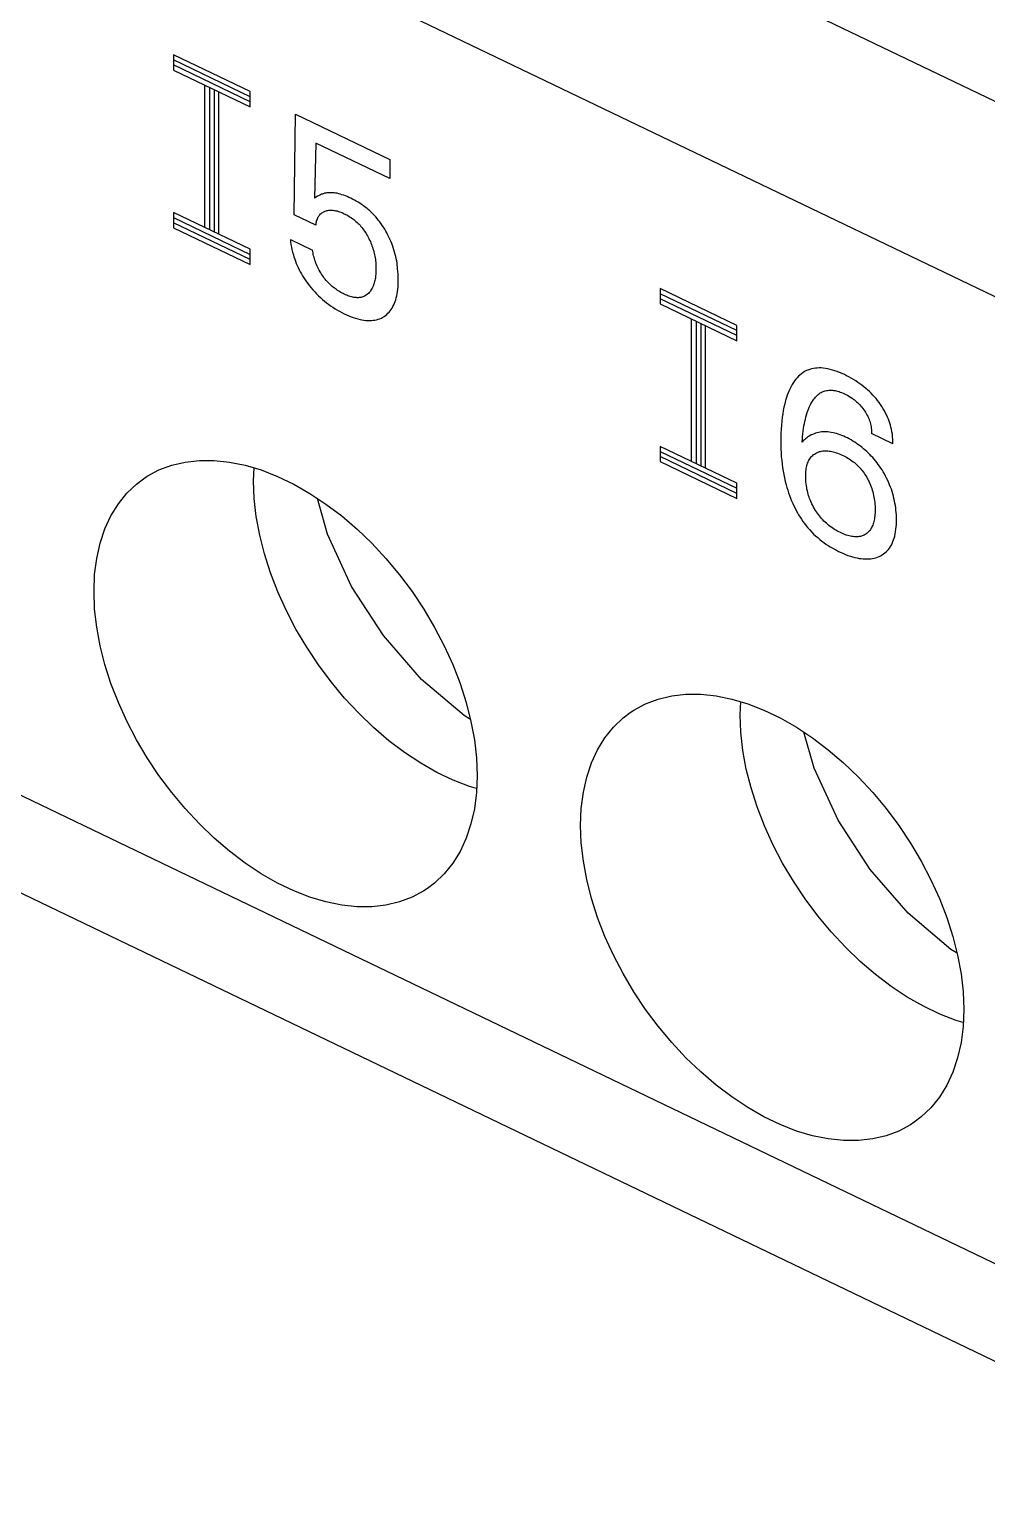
# Model space of a CAD drawing. Extents: x 0 to 420, y 0 to 297.
# Drawn here: x 196.3 to 203.98, y 180.69 to 192.42 of the extents above; entities that cross this region are included whole.
import ezdxf

# ---------------------------------------------------------------- set-up
doc = ezdxf.new("R2010")
doc.units = 0
doc.header["$LTSCALE"] = 23.1
doc.layers.add('40000_ISO', color=7, linetype='CONTINUOUS')

msp = doc.modelspace()

# ---------------------------------------------------------------- linework, layer by layer
at = {"layer": '40000_ISO', "color": 7, "linetype": 'CONTINUOUS'}
for p, q in [((221.798, 183.304), (168.387, 208.978)), ((221.158, 182.044), (167.747, 207.718)), ((221.158, 174.287), (167.747, 199.961)), ((220.838, 173.657), (167.427, 199.331)), ((197.457, 192.212), (197.457, 192.089)), ((198.072, 191.916), (197.457, 192.212)), ((198.072, 191.875), (197.457, 192.171)), ((198.072, 191.834), (197.457, 192.13)), ((197.457, 192.089), (198.072, 191.794)), ((197.707, 191.969), (197.707, 190.826)), ((197.746, 191.951), (197.746, 190.808)), ((197.784, 191.932), (197.784, 190.789)), ((197.822, 190.771), (197.822, 191.914)), ((198.072, 191.794), (198.072, 191.916)), ((198.425, 190.927), (198.436, 191.734)), ((198.436, 191.734), (199.192, 191.37)), ((198.6, 191.503), (198.589, 191.062)), ((199.192, 191.218), (198.6, 191.503)), ((199.192, 191.37), (199.192, 191.218)), ((198.602, 191.069), (198.589, 191.062)), ((198.614, 191.077), (198.602, 191.069)), ((198.626, 191.083), (198.614, 191.077)), ((198.638, 191.089), (198.626, 191.083)), ((198.645, 191.092), (198.638, 191.089)), ((198.652, 191.094), (198.645, 191.092)), ((198.659, 191.097), (198.652, 191.094)), ((198.669, 191.1), (198.659, 191.097)), ((198.679, 191.102), (198.669, 191.1)), ((198.689, 191.104), (198.679, 191.102)), ((198.7, 191.105), (198.689, 191.104)), ((198.711, 191.105), (198.7, 191.105)), ((198.722, 191.105), (198.711, 191.105)), ((198.734, 191.105), (198.722, 191.105)), ((198.746, 191.104), (198.734, 191.105)), ((198.758, 191.102), (198.746, 191.104)), ((198.771, 191.1), (198.758, 191.102)), ((198.783, 191.097), (198.771, 191.1)), ((198.796, 191.093), (198.783, 191.097)), ((198.809, 191.089), (198.796, 191.093)), ((198.823, 191.085), (198.809, 191.089)), ((198.837, 191.079), (198.823, 191.085)), ((198.851, 191.074), (198.837, 191.079)), ((198.865, 191.067), (198.851, 191.074)), ((198.879, 191.061), (198.865, 191.067)), ((198.894, 191.054), (198.879, 191.061)), ((198.909, 191.046), (198.894, 191.054)), ((198.923, 191.038), (198.909, 191.046)), ((198.938, 191.029), (198.923, 191.038)), ((197.457, 190.946), (197.457, 190.824)), ((198.072, 190.651), (197.457, 190.946)), ((198.6, 190.843), (198.425, 190.927)), ((198.619, 190.91), (198.623, 190.916)), ((198.623, 190.916), (198.627, 190.923)), ((198.627, 190.923), (198.632, 190.928)), ((198.632, 190.928), (198.637, 190.934)), ((198.637, 190.934), (198.643, 190.939)), ((198.643, 190.939), (198.648, 190.943)), ((198.648, 190.943), (198.655, 190.947)), ((198.655, 190.947), (198.661, 190.951)), ((198.661, 190.951), (198.668, 190.954)), ((198.668, 190.954), (198.675, 190.957)), ((198.675, 190.957), (198.682, 190.959)), ((198.682, 190.959), (198.689, 190.961)), ((198.689, 190.961), (198.696, 190.962)), ((198.696, 190.962), (198.704, 190.964)), ((198.704, 190.964), (198.711, 190.964)), ((198.711, 190.964), (198.719, 190.965)), ((198.719, 190.965), (198.727, 190.965)), ((198.727, 190.965), (198.736, 190.964)), ((198.736, 190.964), (198.744, 190.963)), ((198.744, 190.963), (198.753, 190.962)), ((198.753, 190.962), (198.761, 190.96)), ((198.761, 190.96), (198.77, 190.958)), ((198.77, 190.958), (198.78, 190.955)), ((198.78, 190.955), (198.789, 190.952)), ((198.789, 190.952), (198.799, 190.949)), ((198.799, 190.949), (198.808, 190.945)), ((198.808, 190.945), (198.818, 190.941)), ((198.818, 190.941), (198.827, 190.936)), ((198.827, 190.936), (198.837, 190.931)), ((198.837, 190.931), (198.847, 190.926)), ((198.847, 190.926), (198.857, 190.921)), ((198.857, 190.921), (198.866, 190.915)), ((198.952, 191.02), (198.938, 191.029)), ((198.967, 191.011), (198.952, 191.02)), ((198.981, 191), (198.967, 191.011)), ((198.995, 190.99), (198.981, 191)), ((199.008, 190.98), (198.995, 190.99)), ((199.02, 190.969), (199.008, 190.98)), ((199.033, 190.958), (199.02, 190.969)), ((199.045, 190.947), (199.033, 190.958)), ((199.057, 190.935), (199.045, 190.947)), ((199.069, 190.922), (199.057, 190.935)), ((199.08, 190.91), (199.069, 190.922)), ((197.457, 190.905), (198.072, 190.61)), ((198.072, 190.569), (197.457, 190.864)), ((197.457, 190.824), (198.072, 190.528)), ((198.6, 190.843), (198.601, 190.853)), ((198.601, 190.853), (198.602, 190.862)), ((198.602, 190.862), (198.604, 190.871)), ((198.604, 190.871), (198.606, 190.879)), ((198.606, 190.879), (198.609, 190.888)), ((198.609, 190.888), (198.612, 190.896)), ((198.612, 190.896), (198.615, 190.903)), ((198.615, 190.903), (198.619, 190.91)), ((198.866, 190.915), (198.876, 190.909)), ((198.876, 190.909), (198.885, 190.903)), ((198.885, 190.903), (198.895, 190.896)), ((198.895, 190.896), (198.904, 190.889)), ((198.904, 190.889), (198.913, 190.882)), ((198.913, 190.882), (198.921, 190.875)), ((198.921, 190.875), (198.93, 190.867)), ((198.93, 190.867), (198.938, 190.859)), ((198.938, 190.859), (198.946, 190.851)), ((198.946, 190.851), (198.954, 190.843)), ((198.954, 190.843), (198.961, 190.834)), ((198.961, 190.834), (198.969, 190.826)), ((198.969, 190.826), (198.976, 190.816)), ((198.976, 190.816), (198.983, 190.807)), ((198.983, 190.807), (198.99, 190.797)), ((199.092, 190.897), (199.08, 190.91)), ((199.103, 190.883), (199.092, 190.897)), ((199.113, 190.87), (199.103, 190.883)), ((199.123, 190.856), (199.113, 190.87)), ((199.133, 190.841), (199.123, 190.856)), ((199.143, 190.827), (199.133, 190.841)), ((199.152, 190.812), (199.143, 190.827)), ((199.161, 190.797), (199.152, 190.812)), ((198.395, 190.73), (198.397, 190.71)), ((198.395, 190.73), (198.574, 190.644)), ((198.397, 190.71), (198.4, 190.689)), ((198.4, 190.689), (198.404, 190.669)), ((198.99, 190.797), (198.996, 190.788)), ((198.996, 190.788), (199.003, 190.778)), ((199.003, 190.778), (199.009, 190.768)), ((199.009, 190.768), (199.014, 190.758)), ((199.014, 190.758), (199.02, 190.747)), ((199.02, 190.747), (199.026, 190.736)), ((199.026, 190.736), (199.031, 190.725)), ((199.031, 190.725), (199.037, 190.713)), ((199.037, 190.713), (199.042, 190.702)), ((199.042, 190.702), (199.046, 190.69)), ((199.046, 190.69), (199.05, 190.679)), ((199.169, 190.782), (199.161, 190.797)), ((199.178, 190.765), (199.169, 190.782)), ((199.186, 190.749), (199.178, 190.765)), ((199.194, 190.732), (199.186, 190.749)), ((199.201, 190.715), (199.194, 190.732)), ((199.208, 190.698), (199.201, 190.715)), ((199.214, 190.681), (199.208, 190.698)), ((198.072, 190.528), (198.072, 190.651)), ((198.404, 190.669), (198.408, 190.648)), ((198.408, 190.648), (198.413, 190.627)), ((198.413, 190.627), (198.419, 190.606)), ((198.419, 190.606), (198.424, 190.589)), ((198.424, 190.589), (198.43, 190.572)), ((198.43, 190.572), (198.436, 190.555)), ((198.575, 190.633), (198.574, 190.644)), ((198.577, 190.622), (198.575, 190.633)), ((198.579, 190.61), (198.577, 190.622)), ((198.582, 190.599), (198.579, 190.61)), ((198.585, 190.587), (198.582, 190.599)), ((198.588, 190.575), (198.585, 190.587)), ((198.592, 190.564), (198.588, 190.575)), ((199.05, 190.679), (199.054, 190.667)), ((199.054, 190.667), (199.058, 190.655)), ((199.058, 190.655), (199.062, 190.643)), ((199.062, 190.643), (199.065, 190.631)), ((199.065, 190.631), (199.068, 190.619)), ((199.068, 190.619), (199.071, 190.607)), ((199.071, 190.607), (199.073, 190.595)), ((199.073, 190.595), (199.075, 190.583)), ((199.075, 190.583), (199.077, 190.57)), ((199.077, 190.57), (199.079, 190.557)), ((199.22, 190.664), (199.214, 190.681)), ((199.226, 190.646), (199.22, 190.664)), ((199.231, 190.628), (199.226, 190.646)), ((199.236, 190.61), (199.231, 190.628)), ((199.24, 190.592), (199.236, 190.61)), ((199.244, 190.574), (199.24, 190.592)), ((199.248, 190.557), (199.244, 190.574)), ((198.436, 190.555), (198.443, 190.538)), ((198.443, 190.538), (198.45, 190.521)), ((198.45, 190.521), (198.458, 190.504)), ((198.458, 190.504), (198.466, 190.487)), ((198.466, 190.487), (198.475, 190.471)), ((198.475, 190.471), (198.484, 190.454)), ((198.484, 190.454), (198.493, 190.438)), ((198.596, 190.552), (198.592, 190.564)), ((198.6, 190.54), (198.596, 190.552)), ((198.605, 190.528), (198.6, 190.54)), ((198.61, 190.516), (198.605, 190.528)), ((198.616, 190.504), (198.61, 190.516)), ((198.622, 190.493), (198.616, 190.504)), ((198.627, 190.482), (198.622, 190.493)), ((198.633, 190.471), (198.627, 190.482)), ((198.64, 190.461), (198.633, 190.471)), ((198.646, 190.45), (198.64, 190.461)), ((198.653, 190.44), (198.646, 190.45)), ((199.079, 190.557), (199.08, 190.544)), ((199.08, 190.452), (199.079, 190.438)), ((199.08, 190.544), (199.081, 190.532)), ((199.081, 190.466), (199.08, 190.452)), ((199.081, 190.532), (199.082, 190.519)), ((199.082, 190.48), (199.081, 190.466)), ((199.082, 190.519), (199.082, 190.507)), ((199.082, 190.507), (199.082, 190.494)), ((199.082, 190.494), (199.082, 190.48)), ((199.251, 190.539), (199.248, 190.557)), ((199.253, 190.524), (199.251, 190.539)), ((199.255, 190.509), (199.253, 190.524)), ((199.256, 190.494), (199.255, 190.509)), ((199.258, 190.472), (199.256, 190.494)), ((199.26, 190.45), (199.258, 190.472)), ((199.261, 190.428), (199.26, 190.45)), ((198.493, 190.438), (198.503, 190.422)), ((198.503, 190.422), (198.514, 190.406)), ((198.514, 190.406), (198.525, 190.39)), ((198.525, 190.39), (198.536, 190.375)), ((198.536, 190.375), (198.549, 190.358)), ((198.549, 190.358), (198.562, 190.341)), ((198.562, 190.341), (198.576, 190.325)), ((198.66, 190.43), (198.653, 190.44)), ((198.667, 190.42), (198.66, 190.43)), ((198.674, 190.411), (198.667, 190.42)), ((198.682, 190.401), (198.674, 190.411)), ((198.69, 190.392), (198.682, 190.401)), ((198.698, 190.383), (198.69, 190.392)), ((198.706, 190.375), (198.698, 190.383)), ((198.714, 190.367), (198.706, 190.375)), ((198.722, 190.36), (198.714, 190.367)), ((198.731, 190.352), (198.722, 190.36)), ((198.739, 190.346), (198.731, 190.352)), ((198.748, 190.339), (198.739, 190.346)), ((198.756, 190.333), (198.748, 190.339)), ((198.765, 190.327), (198.756, 190.333)), ((199.047, 190.33), (199.042, 190.323)), ((199.051, 190.338), (199.047, 190.33)), ((199.055, 190.345), (199.051, 190.338)), ((199.059, 190.354), (199.055, 190.345)), ((199.062, 190.363), (199.059, 190.354)), ((199.065, 190.372), (199.062, 190.363)), ((199.068, 190.382), (199.065, 190.372)), ((199.071, 190.391), (199.068, 190.382)), ((199.073, 190.401), (199.071, 190.391)), ((199.075, 190.411), (199.073, 190.401)), ((199.077, 190.42), (199.075, 190.411)), ((199.078, 190.429), (199.077, 190.42)), ((199.079, 190.438), (199.078, 190.429)), ((199.255, 190.312), (199.257, 190.33)), ((199.257, 190.33), (199.259, 190.349)), ((199.259, 190.349), (199.26, 190.368)), ((199.26, 190.368), (199.261, 190.387)), ((199.261, 190.406), (199.261, 190.428)), ((199.261, 190.387), (199.261, 190.406)), ((201.361, 190.335), (201.361, 190.213)), ((201.976, 190.04), (201.361, 190.335)), ((198.576, 190.325), (198.591, 190.309)), ((198.591, 190.309), (198.605, 190.293)), ((198.605, 190.293), (198.62, 190.278)), ((198.62, 190.278), (198.636, 190.263)), ((198.636, 190.263), (198.652, 190.249)), ((198.652, 190.249), (198.668, 190.235)), ((198.668, 190.235), (198.684, 190.222)), ((198.684, 190.222), (198.701, 190.21)), ((198.774, 190.321), (198.765, 190.327)), ((198.783, 190.315), (198.774, 190.321)), ((198.792, 190.31), (198.783, 190.315)), ((198.801, 190.305), (198.792, 190.31)), ((198.81, 190.3), (198.801, 190.305)), ((198.818, 190.295), (198.81, 190.3)), ((198.827, 190.291), (198.818, 190.295)), ((198.837, 190.286), (198.827, 190.291)), ((198.847, 190.282), (198.837, 190.286)), ((198.857, 190.278), (198.847, 190.282)), ((198.867, 190.275), (198.857, 190.278)), ((198.876, 190.272), (198.867, 190.275)), ((198.886, 190.269), (198.876, 190.272)), ((198.895, 190.267), (198.886, 190.269)), ((198.905, 190.265), (198.895, 190.267)), ((198.913, 190.264), (198.905, 190.265)), ((198.922, 190.263), (198.913, 190.264)), ((198.93, 190.262), (198.922, 190.263)), ((198.938, 190.262), (198.93, 190.262)), ((198.946, 190.263), (198.938, 190.262)), ((198.954, 190.264), (198.946, 190.263)), ((198.962, 190.265), (198.954, 190.264)), ((198.969, 190.267), (198.962, 190.265)), ((198.977, 190.269), (198.969, 190.267)), ((198.984, 190.272), (198.977, 190.269)), ((198.991, 190.275), (198.984, 190.272)), ((198.997, 190.279), (198.991, 190.275)), ((199.004, 190.283), (198.997, 190.279)), ((199.01, 190.287), (199.004, 190.283)), ((199.015, 190.292), (199.01, 190.287)), ((199.021, 190.297), (199.015, 190.292)), ((199.027, 190.303), (199.021, 190.297)), ((199.032, 190.309), (199.027, 190.303)), ((199.037, 190.316), (199.032, 190.309)), ((199.042, 190.323), (199.037, 190.316)), ((199.224, 190.204), (199.23, 190.218)), ((199.23, 190.218), (199.235, 190.232)), ((199.235, 190.232), (199.24, 190.246)), ((199.24, 190.246), (199.245, 190.261)), ((199.245, 190.261), (199.248, 190.277)), ((199.248, 190.277), (199.252, 190.294)), ((199.252, 190.294), (199.255, 190.312)), ((201.976, 189.999), (201.361, 190.294)), ((201.976, 189.958), (201.361, 190.253)), ((201.361, 190.213), (201.976, 189.917)), ((198.701, 190.21), (198.717, 190.198)), ((198.717, 190.198), (198.735, 190.186)), ((198.735, 190.186), (198.754, 190.174)), ((198.754, 190.174), (198.772, 190.163)), ((198.772, 190.163), (198.79, 190.153)), ((198.79, 190.153), (198.809, 190.143)), ((198.809, 190.143), (198.827, 190.134)), ((198.827, 190.134), (198.846, 190.125)), ((198.846, 190.125), (198.864, 190.117)), ((198.864, 190.117), (198.882, 190.11)), ((198.882, 190.11), (198.9, 190.103)), ((198.9, 190.103), (198.918, 190.097)), ((198.918, 190.097), (198.936, 190.092)), ((199.113, 190.094), (199.125, 190.099)), ((199.125, 190.099), (199.137, 190.106)), ((199.137, 190.106), (199.148, 190.112)), ((199.148, 190.112), (199.158, 190.12)), ((199.158, 190.12), (199.168, 190.128)), ((199.168, 190.128), (199.178, 190.137)), ((199.178, 190.137), (199.187, 190.146)), ((199.187, 190.146), (199.195, 190.157)), ((199.195, 190.157), (199.203, 190.167)), ((199.203, 190.167), (199.211, 190.179)), ((199.211, 190.179), (199.218, 190.191)), ((199.218, 190.191), (199.224, 190.204)), ((198.936, 190.092), (198.954, 190.088)), ((198.954, 190.088), (198.969, 190.084)), ((198.969, 190.084), (198.985, 190.082)), ((198.985, 190.082), (199.001, 190.08)), ((199.001, 190.08), (199.016, 190.079)), ((199.016, 190.079), (199.031, 190.079)), ((199.031, 190.079), (199.046, 190.079)), ((199.046, 190.079), (199.06, 190.081)), ((199.06, 190.081), (199.074, 190.083)), ((199.074, 190.083), (199.087, 190.086)), ((199.087, 190.086), (199.1, 190.09)), ((199.1, 190.09), (199.113, 190.094)), ((201.611, 190.093), (201.611, 188.949)), ((201.65, 190.074), (201.65, 188.931)), ((201.688, 190.056), (201.688, 188.912)), ((201.727, 188.894), (201.727, 190.037)), ((201.976, 189.917), (201.976, 190.04)), ((202.472, 189.632), (202.461, 189.62)), ((202.483, 189.642), (202.472, 189.632)), ((202.495, 189.652), (202.483, 189.642)), ((202.508, 189.661), (202.495, 189.652)), ((202.521, 189.669), (202.508, 189.661)), ((202.535, 189.677), (202.521, 189.669)), ((202.548, 189.682), (202.535, 189.677)), ((202.562, 189.687), (202.548, 189.682)), ((202.577, 189.691), (202.562, 189.687)), ((202.592, 189.695), (202.577, 189.691)), ((202.607, 189.697), (202.592, 189.695)), ((202.622, 189.698), (202.607, 189.697)), ((202.638, 189.699), (202.622, 189.698)), ((202.655, 189.699), (202.638, 189.699)), ((202.671, 189.697), (202.655, 189.699)), ((202.689, 189.695), (202.671, 189.697)), ((202.708, 189.692), (202.689, 189.695)), ((202.726, 189.687), (202.708, 189.692)), ((202.745, 189.682), (202.726, 189.687)), ((202.764, 189.676), (202.745, 189.682)), ((202.783, 189.67), (202.764, 189.676)), ((202.802, 189.662), (202.783, 189.67)), ((202.821, 189.654), (202.802, 189.662)), ((202.84, 189.645), (202.821, 189.654)), ((202.858, 189.636), (202.84, 189.645)), ((202.876, 189.627), (202.858, 189.636)), ((202.895, 189.617), (202.876, 189.627)), ((202.396, 189.517), (202.388, 189.499)), ((202.404, 189.534), (202.396, 189.517)), ((202.412, 189.551), (202.404, 189.534)), ((202.422, 189.567), (202.412, 189.551)), ((202.432, 189.583), (202.422, 189.567)), ((202.441, 189.596), (202.432, 189.583)), ((202.451, 189.608), (202.441, 189.596)), ((202.461, 189.62), (202.451, 189.608)), ((202.662, 189.506), (202.67, 189.51)), ((202.67, 189.51), (202.679, 189.513)), ((202.679, 189.513), (202.687, 189.516)), ((202.687, 189.516), (202.696, 189.518)), ((202.696, 189.518), (202.705, 189.519)), ((202.705, 189.519), (202.715, 189.52)), ((202.715, 189.52), (202.724, 189.521)), ((202.724, 189.521), (202.734, 189.521)), ((202.734, 189.521), (202.744, 189.52)), ((202.744, 189.52), (202.754, 189.519)), ((202.754, 189.519), (202.765, 189.517)), ((202.765, 189.517), (202.775, 189.515)), ((202.775, 189.515), (202.786, 189.512)), ((202.786, 189.512), (202.797, 189.509)), ((202.797, 189.509), (202.807, 189.505)), ((202.913, 189.606), (202.895, 189.617)), ((202.931, 189.595), (202.913, 189.606)), ((202.949, 189.583), (202.931, 189.595)), ((202.964, 189.572), (202.949, 189.583)), ((202.98, 189.56), (202.964, 189.572)), ((202.996, 189.548), (202.98, 189.56)), ((203.011, 189.535), (202.996, 189.548)), ((203.026, 189.522), (203.011, 189.535)), ((203.041, 189.509), (203.026, 189.522)), ((202.361, 189.411), (202.355, 189.385)), ((202.367, 189.437), (202.361, 189.411)), ((202.375, 189.462), (202.367, 189.437)), ((202.381, 189.481), (202.375, 189.462)), ((202.388, 189.499), (202.381, 189.481)), ((202.558, 189.383), (202.564, 189.396)), ((202.564, 189.396), (202.571, 189.41)), ((202.571, 189.41), (202.578, 189.423)), ((202.578, 189.423), (202.583, 189.432)), ((202.583, 189.432), (202.589, 189.441)), ((202.589, 189.441), (202.595, 189.449)), ((202.595, 189.449), (202.602, 189.457)), ((202.602, 189.457), (202.608, 189.465)), ((202.608, 189.465), (202.615, 189.473)), ((202.615, 189.473), (202.623, 189.48)), ((202.623, 189.48), (202.63, 189.486)), ((202.63, 189.486), (202.638, 189.492)), ((202.638, 189.492), (202.647, 189.498)), ((202.647, 189.498), (202.654, 189.502)), ((202.654, 189.502), (202.662, 189.506)), ((202.807, 189.505), (202.818, 189.501)), ((202.818, 189.501), (202.829, 189.497)), ((202.829, 189.497), (202.84, 189.492)), ((202.84, 189.492), (202.852, 189.485)), ((202.852, 189.485), (202.865, 189.479)), ((202.865, 189.479), (202.877, 189.472)), ((202.877, 189.472), (202.89, 189.464)), ((202.89, 189.464), (202.902, 189.456)), ((202.902, 189.456), (202.911, 189.449)), ((202.911, 189.449), (202.92, 189.443)), ((202.92, 189.443), (202.929, 189.436)), ((202.929, 189.436), (202.937, 189.428)), ((202.937, 189.428), (202.946, 189.421)), ((202.946, 189.421), (202.954, 189.413)), ((202.954, 189.413), (202.964, 189.403)), ((202.964, 189.403), (202.972, 189.393)), ((202.972, 189.393), (202.981, 189.383)), ((203.055, 189.495), (203.041, 189.509)), ((203.068, 189.481), (203.055, 189.495)), ((203.081, 189.467), (203.068, 189.481)), ((203.094, 189.453), (203.081, 189.467)), ((203.106, 189.437), (203.094, 189.453)), ((203.118, 189.422), (203.106, 189.437)), ((203.13, 189.405), (203.118, 189.422)), ((203.141, 189.389), (203.13, 189.405)), ((202.341, 189.303), (202.337, 189.271)), ((202.345, 189.331), (202.341, 189.303)), ((202.35, 189.358), (202.345, 189.331)), ((202.355, 189.385), (202.35, 189.358)), ((202.523, 189.27), (202.527, 189.288)), ((202.527, 189.288), (202.531, 189.305)), ((202.531, 189.305), (202.536, 189.323)), ((202.536, 189.323), (202.541, 189.34)), ((202.541, 189.34), (202.546, 189.354)), ((202.546, 189.354), (202.552, 189.369)), ((202.552, 189.369), (202.558, 189.383)), ((202.981, 189.383), (202.989, 189.373)), ((202.989, 189.373), (202.997, 189.362)), ((202.997, 189.362), (203.004, 189.352)), ((203.004, 189.352), (203.01, 189.343)), ((203.01, 189.343), (203.016, 189.333)), ((203.016, 189.333), (203.021, 189.323)), ((203.021, 189.323), (203.027, 189.313)), ((203.027, 189.313), (203.031, 189.303)), ((203.031, 189.303), (203.036, 189.292)), ((203.036, 189.292), (203.04, 189.282)), ((203.04, 189.282), (203.043, 189.271)), ((203.152, 189.371), (203.141, 189.389)), ((203.162, 189.354), (203.152, 189.371)), ((203.171, 189.336), (203.162, 189.354)), ((203.18, 189.318), (203.171, 189.336)), ((203.187, 189.303), (203.18, 189.318)), ((203.193, 189.287), (203.187, 189.303)), ((203.199, 189.271), (203.193, 189.287)), ((202.331, 189.173), (202.33, 189.14)), ((202.332, 189.206), (202.331, 189.173)), ((202.335, 189.239), (202.332, 189.206)), ((202.337, 189.271), (202.335, 189.239)), ((202.505, 189.147), (202.507, 189.169)), ((202.507, 189.169), (202.51, 189.191)), ((202.51, 189.191), (202.512, 189.212)), ((202.512, 189.212), (202.516, 189.233)), ((202.516, 189.233), (202.519, 189.252)), ((202.519, 189.252), (202.523, 189.27)), ((202.574, 189.161), (202.563, 189.155)), ((202.585, 189.166), (202.574, 189.161)), ((202.597, 189.171), (202.585, 189.166)), ((202.608, 189.175), (202.597, 189.171)), ((202.62, 189.178), (202.608, 189.175)), ((202.633, 189.181), (202.62, 189.178)), ((202.645, 189.184), (202.633, 189.181)), ((202.657, 189.185), (202.645, 189.184)), ((202.669, 189.186), (202.657, 189.185)), ((202.682, 189.187), (202.669, 189.186)), ((202.695, 189.186), (202.682, 189.187)), ((202.708, 189.186), (202.695, 189.186)), ((202.721, 189.184), (202.708, 189.186)), ((202.735, 189.182), (202.721, 189.184)), ((202.749, 189.179), (202.735, 189.182)), ((202.763, 189.176), (202.749, 189.179)), ((202.777, 189.172), (202.763, 189.176)), ((202.791, 189.167), (202.777, 189.172)), ((202.806, 189.162), (202.791, 189.167)), ((202.82, 189.157), (202.806, 189.162)), ((203.043, 189.271), (203.047, 189.261)), ((203.047, 189.261), (203.049, 189.25)), ((203.049, 189.25), (203.052, 189.24)), ((203.052, 189.24), (203.054, 189.228)), ((203.054, 189.228), (203.056, 189.216)), ((203.056, 189.216), (203.057, 189.205)), ((203.057, 189.205), (203.058, 189.194)), ((203.058, 189.194), (203.058, 189.183)), ((203.058, 189.183), (203.058, 189.172)), ((203.23, 189.09), (203.058, 189.172)), ((203.205, 189.255), (203.199, 189.271)), ((203.209, 189.239), (203.205, 189.255)), ((203.214, 189.223), (203.209, 189.239)), ((203.217, 189.208), (203.214, 189.223)), ((203.221, 189.187), (203.217, 189.208)), ((203.225, 189.167), (203.221, 189.187)), ((203.227, 189.147), (203.225, 189.167)), ((201.361, 189.069), (201.361, 188.947)), ((201.976, 188.774), (201.361, 189.069)), ((202.33, 189.14), (202.33, 189.106)), ((202.33, 189.106), (202.33, 189.077)), ((202.33, 189.077), (202.331, 189.047)), ((202.331, 189.047), (202.332, 189.017)), ((202.501, 189.104), (202.503, 189.126)), ((202.507, 189.11), (202.501, 189.104)), ((202.503, 189.126), (202.505, 189.147)), ((202.513, 189.117), (202.507, 189.11)), ((202.52, 189.123), (202.513, 189.117)), ((202.527, 189.13), (202.52, 189.123)), ((202.535, 189.136), (202.527, 189.13)), ((202.543, 189.142), (202.535, 189.136)), ((202.553, 189.148), (202.543, 189.142)), ((202.563, 189.155), (202.553, 189.148)), ((202.835, 189.15), (202.82, 189.157)), ((202.849, 189.144), (202.835, 189.15)), ((202.864, 189.137), (202.849, 189.144)), ((202.879, 189.129), (202.864, 189.137)), ((202.894, 189.121), (202.879, 189.129)), ((202.909, 189.112), (202.894, 189.121)), ((202.924, 189.103), (202.909, 189.112)), ((202.938, 189.093), (202.924, 189.103)), ((202.953, 189.083), (202.938, 189.093)), ((202.968, 189.072), (202.953, 189.083)), ((202.981, 189.062), (202.968, 189.072)), ((202.994, 189.051), (202.981, 189.062)), ((203.007, 189.04), (202.994, 189.051)), ((203.019, 189.029), (203.007, 189.04)), ((203.229, 189.128), (203.227, 189.147)), ((203.23, 189.108), (203.229, 189.128)), ((203.23, 189.09), (203.23, 189.108)), ((197.443, 188.918), (197.551, 188.944)), ((197.551, 188.944), (197.665, 188.957)), ((197.665, 188.957), (197.784, 188.957)), ((197.784, 188.957), (197.907, 188.944)), ((197.907, 188.944), (198.033, 188.918)), ((201.361, 189.029), (201.976, 188.733)), ((201.976, 188.692), (201.361, 188.988)), ((201.361, 188.947), (201.976, 188.651)), ((202.332, 189.017), (202.334, 188.987)), ((202.334, 188.987), (202.337, 188.956)), ((202.337, 188.956), (202.34, 188.926)), ((202.34, 188.926), (202.344, 188.899)), ((202.539, 188.915), (202.542, 188.925)), ((202.542, 188.925), (202.545, 188.934)), ((202.545, 188.934), (202.549, 188.944)), ((202.549, 188.944), (202.553, 188.953)), ((202.553, 188.953), (202.557, 188.962)), ((202.557, 188.962), (202.562, 188.97)), ((202.562, 188.97), (202.568, 188.977)), ((202.568, 188.977), (202.573, 188.985)), ((202.573, 188.985), (202.579, 188.991)), ((202.579, 188.991), (202.586, 188.997)), ((202.586, 188.997), (202.593, 189.003)), ((202.593, 189.003), (202.6, 189.008)), ((202.6, 189.008), (202.607, 189.013)), ((202.607, 189.013), (202.615, 189.017)), ((202.615, 189.017), (202.623, 189.021)), ((202.623, 189.021), (202.631, 189.024)), ((202.631, 189.024), (202.64, 189.027)), ((202.64, 189.027), (202.648, 189.029)), ((202.648, 189.029), (202.657, 189.031)), ((202.657, 189.031), (202.667, 189.033)), ((202.667, 189.033), (202.676, 189.033)), ((202.676, 189.033), (202.686, 189.034)), ((202.686, 189.034), (202.696, 189.033)), ((202.696, 189.033), (202.707, 189.033)), ((202.707, 189.033), (202.717, 189.032)), ((202.717, 189.032), (202.728, 189.03)), ((202.728, 189.03), (202.739, 189.028)), ((202.739, 189.028), (202.75, 189.025)), ((202.75, 189.025), (202.762, 189.022)), ((202.762, 189.022), (202.774, 189.018)), ((202.774, 189.018), (202.786, 189.014)), ((202.786, 189.014), (202.798, 189.009)), ((202.798, 189.009), (202.811, 189.004)), ((202.811, 189.004), (202.823, 188.999)), ((202.823, 188.999), (202.835, 188.993)), ((202.835, 188.993), (202.846, 188.988)), ((202.846, 188.988), (202.857, 188.982)), ((202.857, 188.982), (202.868, 188.975)), ((202.868, 188.975), (202.879, 188.969)), ((202.879, 188.969), (202.89, 188.962)), ((202.89, 188.962), (202.901, 188.954)), ((202.901, 188.954), (202.911, 188.946)), ((202.911, 188.946), (202.921, 188.939)), ((202.921, 188.939), (202.93, 188.931)), ((202.93, 188.931), (202.939, 188.922)), ((203.032, 189.017), (203.019, 189.029)), ((203.044, 189.005), (203.032, 189.017)), ((203.056, 188.992), (203.044, 189.005)), ((203.068, 188.979), (203.056, 188.992)), ((203.08, 188.966), (203.068, 188.979)), ((203.091, 188.952), (203.08, 188.966)), ((203.102, 188.938), (203.091, 188.952)), ((203.112, 188.924), (203.102, 188.938)), ((203.122, 188.91), (203.112, 188.924)), ((197.161, 188.767), (197.217, 188.81)), ((197.217, 188.81), (197.247, 188.83)), ((197.247, 188.83), (197.341, 188.88)), ((197.341, 188.88), (197.443, 188.918)), ((198.033, 188.918), (198.161, 188.88)), ((198.099, 188.792), (198.104, 188.897)), ((198.161, 188.88), (198.291, 188.829)), ((198.291, 188.829), (198.422, 188.766)), ((202.344, 188.899), (202.348, 188.871)), ((202.348, 188.871), (202.353, 188.844)), ((202.353, 188.844), (202.359, 188.816)), ((202.359, 188.816), (202.365, 188.788)), ((202.53, 188.842), (202.531, 188.855)), ((202.53, 188.829), (202.53, 188.842)), ((202.53, 188.814), (202.53, 188.829)), ((202.531, 188.799), (202.53, 188.814)), ((202.531, 188.867), (202.533, 188.88)), ((202.531, 188.855), (202.531, 188.867)), ((202.533, 188.88), (202.534, 188.892)), ((202.534, 188.892), (202.537, 188.903)), ((202.537, 188.903), (202.539, 188.915)), ((202.939, 188.922), (202.949, 188.913)), ((202.949, 188.913), (202.957, 188.904)), ((202.957, 188.904), (202.966, 188.895)), ((202.966, 188.895), (202.974, 188.885)), ((202.974, 188.885), (202.983, 188.875)), ((202.983, 188.875), (202.99, 188.865)), ((202.99, 188.865), (202.998, 188.854)), ((202.998, 188.854), (203.005, 188.843)), ((203.005, 188.843), (203.012, 188.832)), ((203.012, 188.832), (203.019, 188.821)), ((203.019, 188.821), (203.025, 188.809)), ((203.025, 188.809), (203.032, 188.797)), ((203.132, 188.895), (203.122, 188.91)), ((203.142, 188.88), (203.132, 188.895)), ((203.151, 188.865), (203.142, 188.88)), ((203.161, 188.848), (203.151, 188.865)), ((203.17, 188.831), (203.161, 188.848)), ((203.179, 188.813), (203.17, 188.831)), ((203.188, 188.796), (203.179, 188.813)), ((197.015, 188.608), (197.083, 188.693)), ((197.083, 188.693), (197.161, 188.767)), ((198.105, 188.651), (198.099, 188.792)), ((198.422, 188.766), (198.552, 188.692)), ((198.552, 188.692), (198.68, 188.607)), ((201.976, 188.651), (201.976, 188.774)), ((202.365, 188.788), (202.373, 188.76)), ((202.373, 188.76), (202.379, 188.739)), ((202.379, 188.739), (202.385, 188.718)), ((202.385, 188.718), (202.392, 188.696)), ((202.392, 188.696), (202.4, 188.675)), ((202.532, 188.784), (202.531, 188.799)), ((202.533, 188.768), (202.532, 188.784)), ((202.535, 188.753), (202.533, 188.768)), ((202.538, 188.737), (202.535, 188.753)), ((202.54, 188.725), (202.538, 188.737)), ((202.543, 188.712), (202.54, 188.725)), ((202.546, 188.7), (202.543, 188.712)), ((202.549, 188.687), (202.546, 188.7)), ((203.032, 188.797), (203.038, 188.784)), ((203.038, 188.784), (203.044, 188.771)), ((203.044, 188.771), (203.049, 188.758)), ((203.049, 188.758), (203.054, 188.745)), ((203.054, 188.745), (203.059, 188.732)), ((203.059, 188.732), (203.064, 188.718)), ((203.064, 188.718), (203.068, 188.704)), ((203.068, 188.704), (203.071, 188.69)), ((203.071, 188.69), (203.074, 188.676)), ((203.196, 188.778), (203.188, 188.796)), ((203.203, 188.761), (203.196, 188.778)), ((203.21, 188.743), (203.203, 188.761)), ((203.217, 188.725), (203.21, 188.743)), ((203.223, 188.706), (203.217, 188.725)), ((203.229, 188.688), (203.223, 188.706)), ((203.234, 188.67), (203.229, 188.688)), ((196.956, 188.512), (197.015, 188.608)), ((198.121, 188.506), (198.105, 188.651)), ((198.694, 188.364), (198.612, 188.652)), ((198.68, 188.607), (198.807, 188.511)), ((202.4, 188.675), (202.408, 188.653)), ((202.408, 188.653), (202.417, 188.632)), ((202.417, 188.632), (202.426, 188.61)), ((202.426, 188.61), (202.435, 188.592)), ((202.435, 188.592), (202.444, 188.574)), ((202.444, 188.574), (202.453, 188.555)), ((202.553, 188.675), (202.549, 188.687)), ((202.557, 188.662), (202.553, 188.675)), ((202.561, 188.65), (202.557, 188.662)), ((202.567, 188.636), (202.561, 188.65)), ((202.573, 188.622), (202.567, 188.636)), ((202.579, 188.608), (202.573, 188.622)), ((202.586, 188.595), (202.579, 188.608)), ((202.593, 188.581), (202.586, 188.595)), ((202.601, 188.568), (202.593, 188.581)), ((203.074, 188.676), (203.077, 188.663)), ((203.077, 188.663), (203.079, 188.649)), ((203.079, 188.649), (203.082, 188.634)), ((203.082, 188.634), (203.083, 188.619)), ((203.083, 188.619), (203.085, 188.605)), ((203.085, 188.605), (203.086, 188.59)), ((203.086, 188.59), (203.086, 188.576)), ((203.086, 188.576), (203.086, 188.562)), ((203.238, 188.651), (203.234, 188.67)), ((203.242, 188.633), (203.238, 188.651)), ((203.246, 188.615), (203.242, 188.633)), ((203.249, 188.596), (203.246, 188.615)), ((203.252, 188.576), (203.249, 188.596)), ((203.254, 188.557), (203.252, 188.576)), ((196.907, 188.407), (196.956, 188.512)), ((198.149, 188.357), (198.121, 188.506)), ((198.807, 188.511), (198.93, 188.406)), ((202.453, 188.555), (202.463, 188.537)), ((202.463, 188.537), (202.473, 188.519)), ((202.473, 188.519), (202.484, 188.502)), ((202.484, 188.502), (202.496, 188.484)), ((202.496, 188.484), (202.507, 188.467)), ((202.507, 188.467), (202.52, 188.451)), ((202.608, 188.556), (202.601, 188.568)), ((202.616, 188.544), (202.608, 188.556)), ((202.623, 188.533), (202.616, 188.544)), ((202.632, 188.522), (202.623, 188.533)), ((202.64, 188.511), (202.632, 188.522)), ((202.648, 188.501), (202.64, 188.511)), ((202.657, 188.49), (202.648, 188.501)), ((202.667, 188.48), (202.657, 188.49)), ((202.676, 188.47), (202.667, 188.48)), ((202.686, 188.461), (202.676, 188.47)), ((202.696, 188.452), (202.686, 188.461)), ((203.073, 188.456), (203.07, 188.447)), ((203.076, 188.466), (203.073, 188.456)), ((203.078, 188.476), (203.076, 188.466)), ((203.081, 188.488), (203.078, 188.476)), ((203.082, 188.5), (203.081, 188.488)), ((203.084, 188.512), (203.082, 188.5)), ((203.085, 188.524), (203.084, 188.512)), ((203.086, 188.536), (203.085, 188.524)), ((203.086, 188.562), (203.086, 188.549)), ((203.086, 188.549), (203.086, 188.536)), ((203.256, 188.538), (203.254, 188.557)), ((203.257, 188.519), (203.256, 188.538)), ((203.257, 188.5), (203.257, 188.519)), ((203.258, 188.481), (203.257, 188.5)), ((203.257, 188.461), (203.258, 188.481)), ((203.257, 188.442), (203.257, 188.461)), ((196.869, 188.293), (196.907, 188.407)), ((198.187, 188.206), (198.149, 188.357)), ((198.886, 187.946), (198.694, 188.364)), ((198.93, 188.406), (199.049, 188.292)), ((202.52, 188.451), (202.533, 188.433)), ((202.533, 188.433), (202.548, 188.415)), ((202.548, 188.415), (202.563, 188.399)), ((202.563, 188.399), (202.578, 188.382)), ((202.578, 188.382), (202.593, 188.366)), ((202.593, 188.366), (202.609, 188.351)), ((202.609, 188.351), (202.626, 188.337)), ((202.626, 188.337), (202.642, 188.323)), ((202.706, 188.443), (202.696, 188.452)), ((202.716, 188.435), (202.706, 188.443)), ((202.726, 188.427), (202.716, 188.435)), ((202.738, 188.419), (202.726, 188.427)), ((202.749, 188.411), (202.738, 188.419)), ((202.761, 188.403), (202.749, 188.411)), ((202.772, 188.396), (202.761, 188.403)), ((202.784, 188.39), (202.772, 188.396)), ((202.796, 188.384), (202.784, 188.39)), ((202.808, 188.378), (202.796, 188.384)), ((202.819, 188.372), (202.808, 188.378)), ((202.831, 188.367), (202.819, 188.372)), ((202.843, 188.362), (202.831, 188.367)), ((202.855, 188.358), (202.843, 188.362)), ((202.867, 188.354), (202.855, 188.358)), ((202.878, 188.351), (202.867, 188.354)), ((202.89, 188.348), (202.878, 188.351)), ((202.9, 188.346), (202.89, 188.348)), ((202.91, 188.345), (202.9, 188.346)), ((202.921, 188.344), (202.91, 188.345)), ((202.93, 188.343), (202.921, 188.344)), ((202.94, 188.343), (202.93, 188.343)), ((202.95, 188.344), (202.94, 188.343)), ((202.959, 188.345), (202.95, 188.344)), ((202.968, 188.346), (202.959, 188.345)), ((202.976, 188.349), (202.968, 188.346)), ((202.984, 188.351), (202.976, 188.349)), ((202.992, 188.354), (202.984, 188.351)), ((202.999, 188.358), (202.992, 188.354)), ((203.006, 188.362), (202.999, 188.358)), ((203.011, 188.365), (203.006, 188.362)), ((203.015, 188.368), (203.011, 188.365)), ((203.023, 188.374), (203.015, 188.368)), ((203.03, 188.38), (203.023, 188.374)), ((203.037, 188.387), (203.03, 188.38)), ((203.043, 188.395), (203.037, 188.387)), ((203.049, 188.403), (203.043, 188.395)), ((203.055, 188.412), (203.049, 188.403)), ((203.059, 188.42), (203.055, 188.412)), ((203.063, 188.428), (203.059, 188.42)), ((203.067, 188.437), (203.063, 188.428)), ((203.07, 188.447), (203.067, 188.437)), ((203.239, 188.334), (203.244, 188.35)), ((203.244, 188.35), (203.247, 188.367)), ((203.247, 188.367), (203.251, 188.385)), ((203.251, 188.385), (203.253, 188.404)), ((203.253, 188.404), (203.255, 188.423)), ((203.255, 188.423), (203.257, 188.442)), ((196.842, 188.17), (196.869, 188.293)), ((199.049, 188.292), (199.162, 188.169)), ((202.642, 188.323), (202.659, 188.31)), ((202.659, 188.31), (202.675, 188.298)), ((202.675, 188.298), (202.692, 188.286)), ((202.692, 188.286), (202.709, 188.275)), ((202.709, 188.275), (202.725, 188.264)), ((202.725, 188.264), (202.742, 188.254)), ((202.742, 188.254), (202.76, 188.245)), ((202.76, 188.245), (202.777, 188.236)), ((202.777, 188.236), (202.794, 188.227)), ((202.794, 188.227), (202.813, 188.218)), ((203.165, 188.214), (203.175, 188.223)), ((203.175, 188.223), (203.184, 188.232)), ((203.184, 188.232), (203.193, 188.242)), ((203.193, 188.242), (203.201, 188.253)), ((203.201, 188.253), (203.209, 188.265)), ((203.209, 188.265), (203.217, 188.278)), ((203.217, 188.278), (203.223, 188.291)), ((203.223, 188.291), (203.229, 188.305)), ((203.229, 188.305), (203.235, 188.32)), ((203.235, 188.32), (203.239, 188.334)), ((196.825, 188.041), (196.842, 188.17)), ((198.236, 188.054), (198.187, 188.206)), ((199.162, 188.169), (199.271, 188.04)), ((202.813, 188.218), (202.832, 188.21)), ((202.832, 188.21), (202.85, 188.202)), ((202.85, 188.202), (202.869, 188.195)), ((202.869, 188.195), (202.888, 188.189)), ((202.888, 188.189), (202.906, 188.183)), ((202.906, 188.183), (202.925, 188.178)), ((202.925, 188.178), (202.942, 188.174)), ((202.942, 188.174), (202.958, 188.171)), ((202.958, 188.171), (202.974, 188.169)), ((202.974, 188.169), (202.991, 188.167)), ((202.991, 188.167), (203.006, 188.166)), ((203.006, 188.166), (203.022, 188.166)), ((203.022, 188.166), (203.038, 188.166)), ((203.038, 188.166), (203.052, 188.168)), ((203.052, 188.168), (203.066, 188.17)), ((203.066, 188.17), (203.08, 188.173)), ((203.08, 188.173), (203.093, 188.176)), ((203.093, 188.176), (203.106, 188.181)), ((203.106, 188.181), (203.119, 188.186)), ((203.119, 188.186), (203.131, 188.192)), ((203.131, 188.192), (203.143, 188.198)), ((203.143, 188.198), (203.154, 188.206)), ((203.154, 188.206), (203.165, 188.214)), ((196.82, 187.905), (196.825, 188.041)), ((198.294, 187.902), (198.236, 188.054)), ((199.271, 188.04), (199.372, 187.904)), ((196.825, 187.764), (196.82, 187.905)), ((198.363, 187.751), (198.294, 187.902)), ((199.142, 187.552), (198.886, 187.946)), ((199.372, 187.904), (199.466, 187.763)), ((196.842, 187.618), (196.825, 187.764)), ((198.44, 187.603), (198.363, 187.751)), ((199.466, 187.763), (199.552, 187.617)), ((196.869, 187.47), (196.842, 187.618)), ((198.527, 187.457), (198.44, 187.603)), ((199.448, 187.2), (199.142, 187.552)), ((199.552, 187.617), (199.63, 187.469)), ((196.907, 187.319), (196.869, 187.47)), ((198.621, 187.316), (198.527, 187.457)), ((199.63, 187.469), (199.698, 187.318)), ((196.956, 187.167), (196.907, 187.319)), ((198.722, 187.18), (198.621, 187.316)), ((199.698, 187.318), (199.757, 187.166)), ((197.015, 187.015), (196.956, 187.167)), ((198.83, 187.05), (198.722, 187.18)), ((199.789, 186.909), (199.448, 187.2)), ((199.757, 187.166), (199.806, 187.014)), ((198.944, 186.928), (198.83, 187.05)), ((201.347, 187.042), (201.455, 187.068)), ((201.455, 187.068), (201.569, 187.08)), ((201.569, 187.08), (201.688, 187.08)), ((201.688, 187.08), (201.811, 187.067)), ((201.811, 187.067), (201.937, 187.042)), ((197.083, 186.864), (197.015, 187.015)), ((199.806, 187.014), (199.844, 186.863)), ((201.065, 186.89), (201.121, 186.933)), ((201.121, 186.933), (201.151, 186.953)), ((201.151, 186.953), (201.245, 187.004)), ((201.245, 187.004), (201.347, 187.042)), ((201.937, 187.042), (202.065, 187.003)), ((202.003, 186.916), (202.008, 187.021)), ((202.065, 187.003), (202.195, 186.953)), ((202.195, 186.953), (202.326, 186.89)), ((197.161, 186.715), (197.083, 186.864)), ((199.063, 186.814), (198.944, 186.928)), ((199.186, 186.708), (199.063, 186.814)), ((199.84, 186.879), (199.789, 186.909)), ((199.844, 186.863), (199.872, 186.714)), ((200.919, 186.731), (200.987, 186.816)), ((200.987, 186.816), (201.065, 186.89)), ((202.009, 186.775), (202.003, 186.916)), ((202.326, 186.89), (202.456, 186.816)), ((202.456, 186.816), (202.584, 186.73)), ((197.247, 186.57), (197.161, 186.715)), ((199.312, 186.613), (199.186, 186.708)), ((199.872, 186.714), (199.888, 186.569)), ((200.86, 186.635), (200.919, 186.731)), ((202.025, 186.629), (202.009, 186.775)), ((202.598, 186.487), (202.516, 186.776)), ((202.584, 186.73), (202.711, 186.635)), ((199.441, 186.528), (199.312, 186.613)), ((200.811, 186.53), (200.86, 186.635)), ((202.053, 186.48), (202.025, 186.629)), ((202.711, 186.635), (202.834, 186.529)), ((197.341, 186.428), (197.247, 186.57)), ((199.571, 186.453), (199.441, 186.528)), ((199.888, 186.569), (199.894, 186.427)), ((200.773, 186.416), (200.811, 186.53)), ((202.091, 186.33), (202.053, 186.48)), ((202.79, 186.069), (202.598, 186.487)), ((202.834, 186.529), (202.953, 186.415)), ((197.443, 186.293), (197.341, 186.428)), ((199.702, 186.391), (199.571, 186.453)), ((199.832, 186.34), (199.702, 186.391)), ((199.894, 186.427), (199.888, 186.292)), ((200.746, 186.294), (200.773, 186.416)), ((202.953, 186.415), (203.067, 186.293)), ((197.551, 186.163), (197.443, 186.293)), ((199.889, 186.323), (199.832, 186.34)), ((199.888, 186.292), (199.872, 186.162)), ((200.729, 186.164), (200.746, 186.294)), ((202.14, 186.178), (202.091, 186.33)), ((203.067, 186.293), (203.175, 186.163)), ((197.665, 186.041), (197.551, 186.163)), ((199.872, 186.162), (199.844, 186.04)), ((200.724, 186.028), (200.729, 186.164)), ((202.198, 186.026), (202.14, 186.178)), ((203.175, 186.163), (203.276, 186.027)), ((197.784, 185.926), (197.665, 186.041)), ((199.844, 186.04), (199.806, 185.926)), ((200.729, 185.887), (200.724, 186.028)), ((202.267, 185.875), (202.198, 186.026)), ((203.046, 185.675), (202.79, 186.069)), ((203.276, 186.027), (203.37, 185.886)), ((197.907, 185.821), (197.784, 185.926)), ((199.806, 185.926), (199.757, 185.82)), ((200.746, 185.742), (200.729, 185.887)), ((202.344, 185.726), (202.267, 185.875)), ((203.37, 185.886), (203.456, 185.741)), ((198.033, 185.725), (197.907, 185.821)), ((199.757, 185.82), (199.698, 185.725)), ((198.161, 185.64), (198.033, 185.725)), ((198.291, 185.566), (198.161, 185.64)), ((199.63, 185.64), (199.552, 185.565)), ((199.698, 185.725), (199.63, 185.64)), ((200.773, 185.593), (200.746, 185.742)), ((202.431, 185.58), (202.344, 185.726)), ((203.352, 185.324), (203.046, 185.675)), ((203.456, 185.741), (203.534, 185.592)), ((198.422, 185.503), (198.291, 185.566)), ((199.496, 185.523), (199.466, 185.503)), ((199.552, 185.565), (199.496, 185.523)), ((200.811, 185.442), (200.773, 185.593)), ((202.525, 185.439), (202.431, 185.58)), ((203.534, 185.592), (203.602, 185.441)), ((198.552, 185.453), (198.422, 185.503)), ((198.68, 185.414), (198.552, 185.453)), ((198.807, 185.388), (198.68, 185.414)), ((199.271, 185.414), (199.162, 185.388)), ((199.372, 185.452), (199.271, 185.414)), ((199.466, 185.503), (199.372, 185.452)), ((200.86, 185.29), (200.811, 185.442)), ((202.626, 185.303), (202.525, 185.439)), ((203.602, 185.441), (203.661, 185.289)), ((198.93, 185.375), (198.807, 185.388)), ((199.049, 185.375), (198.93, 185.375)), ((199.162, 185.388), (199.049, 185.375)), ((200.919, 185.138), (200.86, 185.29)), ((202.734, 185.174), (202.626, 185.303)), ((203.693, 185.033), (203.352, 185.324)), ((203.661, 185.289), (203.71, 185.137)), ((202.848, 185.051), (202.734, 185.174)), ((200.987, 184.987), (200.919, 185.138)), ((203.71, 185.137), (203.748, 184.986)), ((201.065, 184.839), (200.987, 184.987)), ((202.967, 184.937), (202.848, 185.051)), ((203.09, 184.832), (202.967, 184.937)), ((203.744, 185.002), (203.693, 185.033)), ((203.748, 184.986), (203.776, 184.837)), ((201.151, 184.693), (201.065, 184.839)), ((203.216, 184.736), (203.09, 184.832)), ((203.776, 184.837), (203.792, 184.692)), ((203.345, 184.651), (203.216, 184.736)), ((201.245, 184.552), (201.151, 184.693)), ((203.475, 184.577), (203.345, 184.651)), ((203.792, 184.692), (203.798, 184.551)), ((201.347, 184.416), (201.245, 184.552)), ((203.606, 184.514), (203.475, 184.577)), ((203.736, 184.463), (203.606, 184.514)), ((203.798, 184.551), (203.792, 184.415)), ((201.455, 184.286), (201.347, 184.416)), ((203.793, 184.446), (203.736, 184.463)), ((203.792, 184.415), (203.776, 184.285)), ((201.569, 184.164), (201.455, 184.286)), ((203.776, 184.285), (203.748, 184.163)), ((201.688, 184.05), (201.569, 184.164)), ((203.748, 184.163), (203.71, 184.049)), ((201.811, 183.945), (201.688, 184.05)), ((203.71, 184.049), (203.661, 183.944)), ((201.937, 183.849), (201.811, 183.945)), ((203.661, 183.944), (203.602, 183.848)), ((202.065, 183.764), (201.937, 183.849)), ((202.195, 183.689), (202.065, 183.764)), ((203.534, 183.763), (203.456, 183.689)), ((203.602, 183.848), (203.534, 183.763)), ((202.326, 183.627), (202.195, 183.689)), ((203.4, 183.646), (203.37, 183.626)), ((203.456, 183.689), (203.4, 183.646)), ((202.456, 183.576), (202.326, 183.627)), ((202.584, 183.538), (202.456, 183.576)), ((202.711, 183.512), (202.584, 183.538)), ((203.175, 183.537), (203.067, 183.512)), ((203.276, 183.576), (203.175, 183.537)), ((203.37, 183.626), (203.276, 183.576)), ((202.834, 183.499), (202.711, 183.512)), ((202.953, 183.499), (202.834, 183.499)), ((203.067, 183.512), (202.953, 183.499))]:
    msp.add_line(p, q, dxfattribs=at)

doc.saveas('drawing.dxf')
